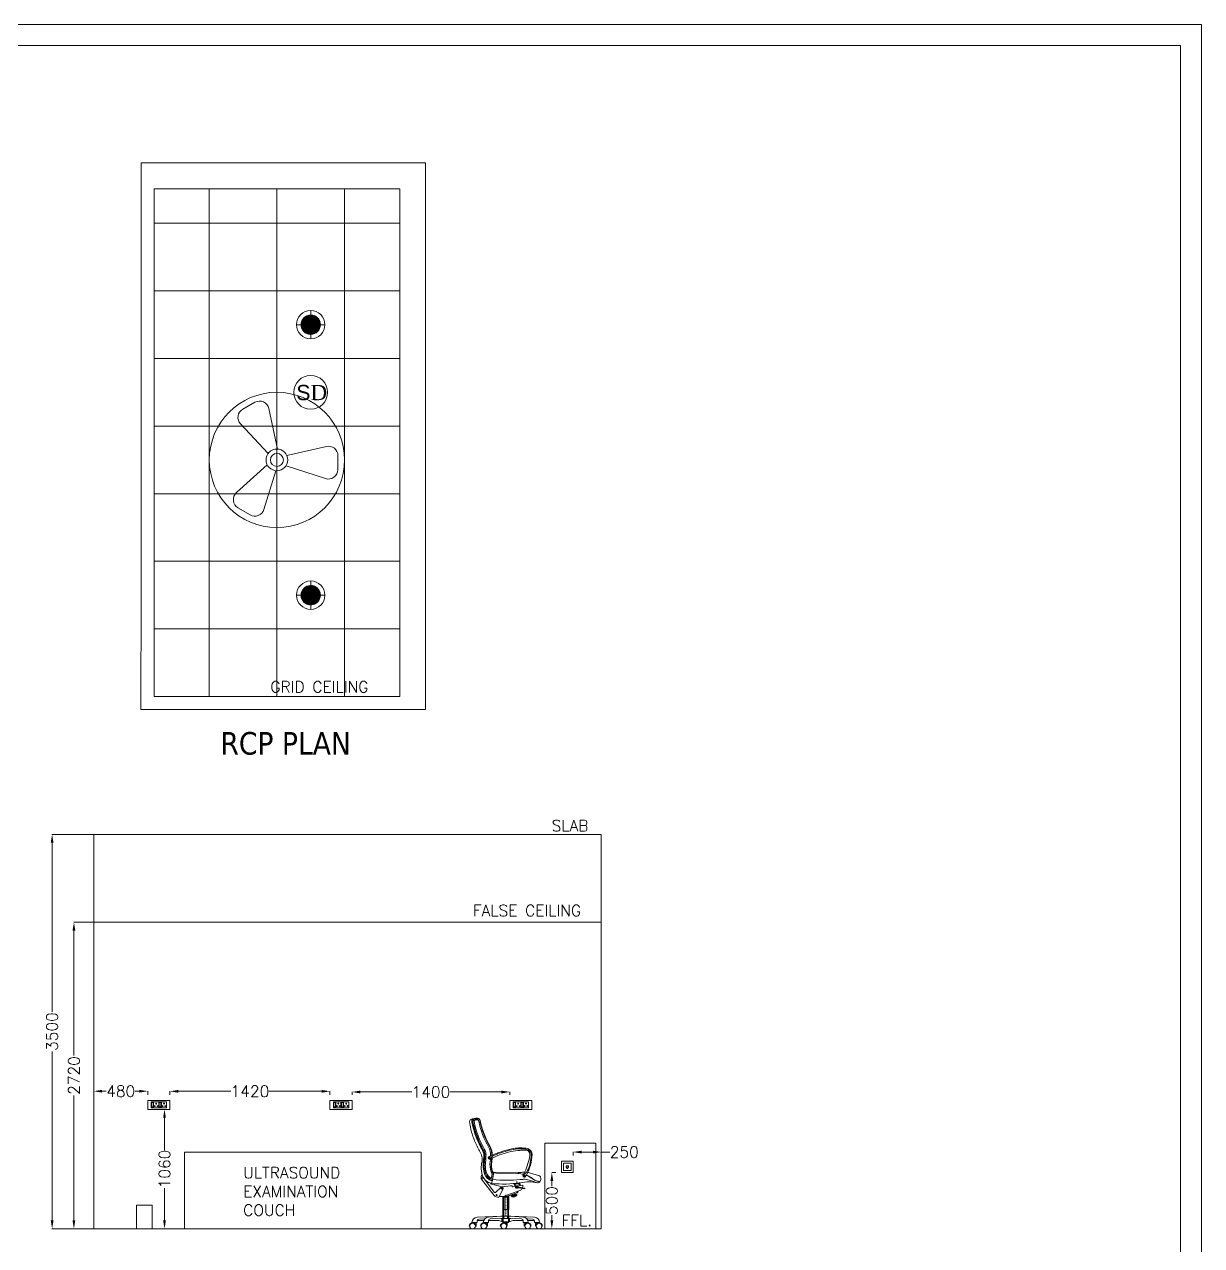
# Model space of a CAD drawing. Extents: x 3552052 to 4102982, y -707811 to -630695.
# Drawn here: x 3699450 to 3709898, y -692297 to -681461 of the extents above; entities that cross this region are included whole.
import ezdxf

# ---------------------------------------------------------------- set-up
doc = ezdxf.new("R2010")
doc.units = 0
doc.header["$LTSCALE"] = 6
doc.header["$MEASUREMENT"] = 0
doc.linetypes.add('AKS1', pattern=[0.024, 0.01, -0.002, 0, -0.002, 0.01])
doc.layers.get('0').update_dxf_attribs({"linetype": 'CONTINUOUS', "lineweight": 0})
doc.layers.get('Defpoints').update_dxf_attribs({"linetype": 'CONTINUOUS', "lineweight": 0})
for name, color, linetype, lineweight in [('ELE-1200MM CEILINGFAN', 6, 'CONTINUOUS', 0), ('ELE-12W LED', 1, 'CONTINUOUS', 0), ('ELE-12W UPS LIGHT', 3, 'CONTINUOUS', 0), ('ELE-2NOS OF 6-16 RAW POWER SOCKET', 1, 'CONTINUOUS', 0), ('ELE-4M UPS P.SB', 3, 'CONTINUOUS', 0), ('ELE-SOCKET NMBERING', 7, 'CONTINUOUS', 9), ('ELE.LAN POINT', 3, 'CONTINUOUS', 0), ('EQP', 6, 'CONTINUOUS', 0), ('FA-BELOW SMOKE DERECTOR', 1, 'CONTINUOUS', 0), ('MEP_HVAC_RA_DUCT', 1, 'CONTINUOUS', 0), ('WALL', 8, 'CONTINUOUS', 0)]:
    doc.layers.add(name, color=color, linetype=linetype, lineweight=lineweight)
doc.styles.add('Annotation', font='tahoma.ttf')
doc.styles.add('PDF Times New Roman', font='times.ttf')
doc.styles.add('ROMANS', font='romans.shx')
doc.dimstyles.new('AEPL1', dxfattribs={"dimtxt": 100, "dimasz": 75, "dimexe": 1.25, "dimexo": 50, "dimtad": 0, "dimdec": 0, "dimtxsty": 'ROMANS', "dimcen": 2.5, "dimclrd": 7, "dimclre": 7, "dimadec": 0, "dimazin": 0, "dimtfac": 1, "dimtdec": 0, "dimtmove": 0, "dimatfit": 3, "dimfxl": 1, "dimlwd": 0, "dimlwe": 0, "dimarcsym": 0})

# ---------------------------------------------------------------- blocks, each defined once
blk = doc.blocks.new('2')
at = {"layer": 'ELE-4M UPS P.SB', "color": 8, "linetype": 'ByBlock'}
for p, q in [((3601461, -685926), (3601461, -681421)), ((3602061, -685926), (3602061, -681421)), ((3602661, -685926), (3602661, -681421)), ((3600971, -681726), (3603151, -681726)), ((3600971, -682326), (3603151, -682326)), ((3600971, -682926), (3603151, -682926)), ((3600971, -683526), (3603151, -683526)), ((3600971, -684126), (3603151, -684126)), ((3600971, -684726), (3603151, -684726)), ((3600971, -685326), (3603151, -685326))]:
    blk.add_line(p, q, dxfattribs=at)
blk.add_lwpolyline([(3600971, -681421), (3603151, -681421), (3603151, -685926), (3600971, -685926)], close=True, dxfattribs=at)
blk = doc.blocks.new('QWE')
at = {"layer": 'ELE-12W UPS LIGHT'}
h = blk.add_hatch(dxfattribs=at)
h.set_pattern_fill('ANSI31', color=8)
h.set_pattern_definition([(45, (-1135553.9097, 459369.4158), (-2.24506403, 2.24506403), [])])
edge = h.paths.add_edge_path()
edge.add_arc((0, 0), 85.7, 0, 360)
at = {"layer": 'ELE-12W UPS LIGHT', "color": 3}
for p, q in [((0, -126), (0, 126)), ((-126, 0), (126, 0))]:
    blk.add_line(p, q, dxfattribs=at)
for radius in [126, 85.7]:
    blk.add_circle((0, 0), radius, dxfattribs=at)
blk = doc.blocks.new('18W LED')
at = {"layer": 'ELE-12W LED'}
h = blk.add_hatch(dxfattribs=at)
h.set_pattern_fill('ANSI31', color=252)
h.set_pattern_definition([(45, (-1135553.9097, 459369.4158), (-2.24506403, 2.24506403), [])])
edge = h.paths.add_edge_path()
edge.add_arc((0, 0), 85.7, 0, 360)
at = {"layer": 'ELE-12W LED', "color": 1}
for p, q in [((0, -126), (0, 126)), ((-126, 0), (126, 0))]:
    blk.add_line(p, q, dxfattribs=at)
for radius in [126, 85.7]:
    blk.add_circle((0, 0), radius, dxfattribs=at)
blk = doc.blocks.new('A$C07FB25EA')
at = {"layer": 'ELE-1200MM CEILINGFAN', "color": 3}
for p, q in [((0.26, 2.64), (3.17, 12.07)), ((6.53, 13.37), (9.47, 11.64)), ((9.84, 7.94), (2.36, 1.21)), ((-11.8, 4.55), (-2.22, 1.44)), ((-14.84, -1.03), (-14.81, 2.38)), ((-2.41, -1.1), (-12.04, -3.29)), ((1.96, -12.49), (-0.13, -2.65)), ((2.16, -1.54), (8.87, -8.78)), ((8.31, -12.34), (5.35, -14.02))]:
    blk.add_line(p, q, dxfattribs=at)
at = {"layer": 'ELE-1200MM CEILINGFAN', "color": 5, "ltscale": 10}
blk.add_circle((0, 0), 16.45, dxfattribs=at)
at = {"layer": 'ELE-1200MM CEILINGFAN', "color": 3}
for radius in [2.65, 1.58]:
    blk.add_circle((0, 0), radius, dxfattribs=at)
for centre, start, end in [((5.36, 11.38), 59.5281, 162.5229), ((8.3, 9.66), 311.9493, 59.5281), ((-12.51, 2.36), 71.9493, 179.5281), ((-12.54, -1.05), 179.5281, 282.5229), ((7.18, -10.34), 299.5281, 42.5229), ((4.21, -12.02), 191.9493, 299.5281)]:
    blk.add_arc(centre, 2.3, start, end, dxfattribs=at)
blk = doc.blocks.new('SMOKE DETECTOR')
at = {"layer": 'FA-BELOW SMOKE DERECTOR', "color": 7}
blk.add_circle((931029, -118294), 166, dxfattribs=at)
at = {"layer": 'FA-BELOW SMOKE DERECTOR', "insert": (930887, -118373), "char_height": 150, "attachment_point": 7, "style": 'PDF Times New Roman'}
blk.add_mtext('{\\fArial|b0|i0|c0|p34;S}D', dxfattribs=at)
blk = doc.blocks.new('*D192')
at = {"layer": 'Defpoints', "color": 0, "linetype": 'ByBlock', "transparency": 16777216}
for p in [(3699890, -689428), (3700595, -689428), (3700220, -692148)]:
    blk.add_point(p, dxfattribs=at)
at = {"layer": 'ELE-4M UPS P.SB', "color": 7, "linetype": 'ByBlock', "lineweight": 0, "transparency": 16777216}
for p, q in [((3700545, -689428), (3699889, -689428)), ((3699890, -689503), (3699890, -690611)), ((3699890, -692073), (3699890, -690965)), ((3700170, -692148), (3699889, -692148))]:
    blk.add_line(p, q, dxfattribs=at)
at = {"layer": 'ELE-4M UPS P.SB', "color": 7, "linetype": 'ByBlock', "transparency": 16777216}
for points in [[(3699902, -689503), (3699877, -689503), (3699890, -689428)], [(3699877, -692073), (3699902, -692073), (3699890, -692148)]]:
    blk.add_solid(points, dxfattribs=at)
at = {"layer": 'ELE-4M UPS P.SB', "color": 0, "linetype": 'ByBlock', "transparency": 16777216, "insert": (3699890, -690788), "char_height": 100, "attachment_point": 5, "rotation": 90, "style": 'ROMANS'}
blk.add_mtext('2720', dxfattribs=at)
blk = doc.blocks.new('*D193')
at = {"layer": 'Defpoints', "color": 0, "linetype": 'ByBlock', "transparency": 16777216}
for p in [(3699696, -688648), (3700220, -688648), (3700220, -692148)]:
    blk.add_point(p, dxfattribs=at)
at = {"layer": 'ELE-4M UPS P.SB', "color": 7, "linetype": 'ByBlock', "lineweight": 0, "transparency": 16777216}
for p, q in [((3700170, -688648), (3699695, -688648)), ((3699696, -688723), (3699696, -690222)), ((3699696, -692073), (3699696, -690575)), ((3700170, -692148), (3699695, -692148))]:
    blk.add_line(p, q, dxfattribs=at)
at = {"layer": 'ELE-4M UPS P.SB', "color": 7, "linetype": 'ByBlock', "transparency": 16777216}
for points in [[(3699709, -688723), (3699684, -688723), (3699696, -688648)], [(3699684, -692073), (3699709, -692073), (3699696, -692148)]]:
    blk.add_solid(points, dxfattribs=at)
at = {"layer": 'ELE-4M UPS P.SB', "color": 0, "linetype": 'ByBlock', "transparency": 16777216, "insert": (3699696, -690398), "char_height": 100, "attachment_point": 5, "rotation": 90, "style": 'ROMANS'}
blk.add_mtext('3500', dxfattribs=at)
blk = doc.blocks.new('RTUH 6U')
at = {"layer": 'ELE-2NOS OF 6-16 RAW POWER SOCKET', "color": 30, "lineweight": 0, "ltscale": 300}
for p, q in [((-312, -26), (-227, -26)), ((-312, -124), (-312, -26)), ((-227, -124), (-312, -124)), ((-227, -26), (-227, -124)), ((-187, -26), (-221, -26)), ((-221, -26), (-221, -124)), ((-187, -124), (-221, -124)), ((-221, -124), (-187, -124)), ((-190, -37), (-218, -37)), ((-218, -37), (-218, -113)), ((-190, -40), (-218, -40)), ((-218, -113), (-190, -113)), ((-190, -113), (-190, -37)), ((-187, -124), (-187, -26)), ((-187, -124), (-187, -26)), ((-181, -124), (-181, -26)), ((-181, -26), (-96, -26)), ((-96, -124), (-181, -124)), ((-96, -26), (-96, -124)), ((-57, -26), (-91, -26)), ((-91, -26), (-91, -124)), ((-57, -124), (-91, -124)), ((-91, -124), (-57, -124)), ((-60, -37), (-88, -37)), ((-88, -37), (-88, -113)), ((-60, -40), (-88, -40)), ((-88, -113), (-60, -113)), ((-60, -113), (-60, -37)), ((-57, -124), (-57, -26)), ((-57, -124), (-57, -26))]:
    blk.add_line(p, q, dxfattribs=at)
blk.add_lwpolyline([(0, 0), (-368, 0), (-368, -150), (0, -150)], close=True, dxfattribs=at)
for centre, radius, start, end in [((-293, -56), 5.7, 87.49, 354.7311), ((-289, -52), 4.6, 284.9049, 157.3162), ((-269, -99), 6.62, 127.1584, 52.8416), ((-269, -92), 4.22, 341.4031, 198.5969), ((-249, -52), 4.6, 22.6838, 255.0951), ((-245, -56), 5.7, 185.2689, 92.51), ((-163, -56), 5.7, 87.49, 354.7311), ((-159, -52), 4.6, 284.9049, 157.3162), ((-139, -99), 6.62, 127.1584, 52.8416), ((-139, -92), 4.22, 341.4031, 198.5969), ((-119, -52), 4.6, 22.6838, 255.0951), ((-115, -56), 5.7, 185.2689, 92.51)]:
    blk.add_arc(centre, radius, start, end, dxfattribs=at)
blk = doc.blocks.new('Voice')
at = {"layer": 'ELE.LAN POINT', "color": 6}
for points in [[(0, -32), (128, -32), (128, 92), (0, 92)], [(22, -10), (106, -10), (106, 70), (22, 70)], [(77, 21), (70, 21), (70, 12), (58, 12), (58, 21), (51, 21), (51, 39), (77, 39)], [(76, 23), (68, 23), (68, 13), (59, 13), (59, 23), (52, 23), (52, 37), (76, 37)]]:
    blk.add_lwpolyline(points, close=True, dxfattribs=at)
blk = doc.blocks.new('*D194')
at = {"layer": 'Defpoints', "color": 0, "linetype": 'ByBlock', "transparency": 16777216}
for p in [(3700644, -691088), (3700644, -692148), (3700694, -692148)]:
    blk.add_point(p, dxfattribs=at)
at = {"layer": 'ELE-4M UPS P.SB', "color": 7, "linetype": 'ByBlock', "lineweight": 0, "transparency": 16777216}
for p, q in [((3700694, -691088), (3700695, -691088)), ((3700694, -691163), (3700694, -691449)), ((3700694, -692073), (3700694, -691788)), ((3700694, -692148), (3700695, -692148))]:
    blk.add_line(p, q, dxfattribs=at)
at = {"layer": 'ELE-4M UPS P.SB', "color": 7, "linetype": 'ByBlock', "transparency": 16777216}
for points in [[(3700706, -691163), (3700681, -691163), (3700694, -691088)], [(3700681, -692073), (3700706, -692073), (3700694, -692148)]]:
    blk.add_solid(points, dxfattribs=at)
at = {"layer": 'ELE-4M UPS P.SB', "color": 0, "linetype": 'ByBlock', "transparency": 16777216, "insert": (3700694, -691618), "char_height": 100, "attachment_point": 5, "rotation": 90, "style": 'ROMANS'}
blk.add_mtext('1060', dxfattribs=at)
blk = doc.blocks.new('*D195')
at = {"layer": 'Defpoints', "color": 0, "linetype": 'ByBlock', "transparency": 16777216}
for p in [(3700065, -690927), (3700065, -691008), (3700545, -691008)]:
    blk.add_point(p, dxfattribs=at)
at = {"layer": 'ELE-4M UPS P.SB', "color": 7, "linetype": 'ByBlock', "lineweight": 0, "transparency": 16777216}
for p, q in [((3700065, -690958), (3700065, -690926)), ((3700140, -690927), (3700176, -690927)), ((3700470, -690927), (3700434, -690927)), ((3700545, -690958), (3700545, -690926))]:
    blk.add_line(p, q, dxfattribs=at)
at = {"layer": 'ELE-4M UPS P.SB', "color": 7, "linetype": 'ByBlock', "transparency": 16777216}
for points in [[(3700140, -690915), (3700140, -690940), (3700065, -690927)], [(3700470, -690940), (3700470, -690915), (3700545, -690927)]]:
    blk.add_solid(points, dxfattribs=at)
at = {"layer": 'ELE-4M UPS P.SB', "color": 0, "linetype": 'ByBlock', "transparency": 16777216, "insert": (3700305, -690927), "char_height": 100, "attachment_point": 5, "style": 'ROMANS'}
blk.add_mtext('480', dxfattribs=at)
blk = doc.blocks.new('*D196')
at = {"layer": 'Defpoints', "color": 0, "linetype": 'ByBlock', "transparency": 16777216}
for p in [(3702162, -690928), (3700742, -691008), (3702162, -691008)]:
    blk.add_point(p, dxfattribs=at)
at = {"layer": 'ELE-4M UPS P.SB', "color": 7, "linetype": 'ByBlock', "lineweight": 0, "transparency": 16777216}
for p, q in [((3700742, -690958), (3700742, -690927)), ((3700817, -690928), (3701282, -690928)), ((3702087, -690928), (3701621, -690928)), ((3702162, -690958), (3702162, -690927))]:
    blk.add_line(p, q, dxfattribs=at)
at = {"layer": 'ELE-4M UPS P.SB', "color": 7, "linetype": 'ByBlock', "transparency": 16777216}
for points in [[(3700817, -690916), (3700817, -690941), (3700742, -690928)], [(3702087, -690941), (3702087, -690916), (3702162, -690928)]]:
    blk.add_solid(points, dxfattribs=at)
at = {"layer": 'ELE-4M UPS P.SB', "color": 0, "linetype": 'ByBlock', "transparency": 16777216, "insert": (3701452, -690928), "char_height": 100, "attachment_point": 5, "style": 'ROMANS'}
blk.add_mtext('1420', dxfattribs=at)
blk = doc.blocks.new('*D197')
at = {"layer": 'Defpoints', "color": 0, "linetype": 'ByBlock', "transparency": 16777216}
for p in [(3703758, -690934), (3702358, -691008), (3703758, -691008)]:
    blk.add_point(p, dxfattribs=at)
at = {"layer": 'ELE-4M UPS P.SB', "color": 7, "linetype": 'ByBlock', "lineweight": 0, "transparency": 16777216}
for p, q in [((3702358, -690958), (3702358, -690933)), ((3702433, -690934), (3702889, -690934)), ((3703683, -690934), (3703228, -690934)), ((3703758, -690958), (3703758, -690933))]:
    blk.add_line(p, q, dxfattribs=at)
at = {"layer": 'ELE-4M UPS P.SB', "color": 7, "linetype": 'ByBlock', "transparency": 16777216}
for points in [[(3702433, -690922), (3702433, -690947), (3702358, -690934)], [(3703683, -690947), (3703683, -690922), (3703758, -690934)]]:
    blk.add_solid(points, dxfattribs=at)
at = {"layer": 'ELE-4M UPS P.SB', "color": 0, "linetype": 'ByBlock', "transparency": 16777216, "insert": (3703058, -690934), "char_height": 100, "attachment_point": 5, "style": 'ROMANS'}
blk.add_mtext('1400', dxfattribs=at)
blk = doc.blocks.new('*D198')
at = {"layer": 'Defpoints', "color": 0, "linetype": 'ByBlock', "transparency": 16777216}
for p in [(3704570, -691467), (3704320, -691548), (3704570, -691548)]:
    blk.add_point(p, dxfattribs=at)
at = {"layer": 'ELE-4M UPS P.SB', "color": 7, "linetype": 'ByBlock', "lineweight": 0, "transparency": 16777216}
for p, q in [((3704320, -691498), (3704320, -691466)), ((3704395, -691467), (3704495, -691467)), ((3704570, -691498), (3704570, -691466)), ((3704570, -691467), (3704645, -691467))]:
    blk.add_line(p, q, dxfattribs=at)
at = {"layer": 'ELE-4M UPS P.SB', "color": 7, "linetype": 'ByBlock', "transparency": 16777216}
for points in [[(3704395, -691455), (3704395, -691480), (3704320, -691467)], [(3704495, -691480), (3704495, -691455), (3704570, -691467)]]:
    blk.add_solid(points, dxfattribs=at)
at = {"layer": 'ELE-4M UPS P.SB', "color": 0, "linetype": 'ByBlock', "transparency": 16777216, "insert": (3704774, -691467), "char_height": 100, "attachment_point": 5, "style": 'ROMANS'}
blk.add_mtext('250', dxfattribs=at)
blk = doc.blocks.new('*D199')
at = {"layer": 'Defpoints', "color": 0, "linetype": 'ByBlock', "transparency": 16777216}
for p in [(3704216, -691648), (3704131, -692148), (3704216, -692148)]:
    blk.add_point(p, dxfattribs=at)
at = {"layer": 'ELE-4M UPS P.SB', "color": 7, "linetype": 'ByBlock', "lineweight": 0, "transparency": 16777216}
for p, q in [((3704166, -691648), (3704130, -691648)), ((3704131, -691723), (3704131, -691769)), ((3704131, -692073), (3704131, -692028)), ((3704166, -692148), (3704130, -692148))]:
    blk.add_line(p, q, dxfattribs=at)
at = {"layer": 'ELE-4M UPS P.SB', "color": 7, "linetype": 'ByBlock', "transparency": 16777216}
for points in [[(3704144, -691723), (3704119, -691723), (3704131, -691648)], [(3704119, -692073), (3704144, -692073), (3704131, -692148)]]:
    blk.add_solid(points, dxfattribs=at)
at = {"layer": 'ELE-4M UPS P.SB', "color": 0, "linetype": 'ByBlock', "transparency": 16777216, "insert": (3704131, -691898), "char_height": 100, "attachment_point": 5, "rotation": 90, "style": 'ROMANS'}
blk.add_mtext('500', dxfattribs=at)

msp = doc.modelspace()

# ---------------------------------------------------------------- linework, layer by layer
for points in [[(3709897.5, -681461.4), (3709897.5, -701979.9), (3691873.7, -701979.9), (3691873.7, -681461.4)], [(3709710.7, -681648.2), (3709710.7, -701793.1), (3692060.4, -701793.1), (3692060.4, -681648.2)]]:
    msp.add_lwpolyline(points, close=True)
at = {"layer": 'EQP', "linetype": 'AKS1'}
for p, q in [((3703568.2, -691515.3), (3703586, -691523.9)), ((3703581, -691510.1), (3703572, -691528.9)), ((3703827.2, -691785.8), (3703819.3, -691729.1)), ((3703878.6, -691673.8), (3703896.4, -691682.3)), ((3703891, -691669.1), (3703882.3, -691687.4)), ((3703722.5, -691845.8), (3703722.5, -692035.1))]:
    msp.add_line(p, q, dxfattribs=at)
at = {"layer": 'EQP'}
for p, q in [((3703502.7, -691685.2), (3703505, -691703.7)), ((3703505, -691703.7), (3703617.9, -691853.6)), ((3703514.2, -691670.5), (3703506.6, -691676.2)), ((3703511.5, -691696.7), (3703513.7, -691715.2)), ((3703519.5, -691684.6), (3703515.3, -691687.8)), ((3703533.1, -691708.6), (3703619.5, -691823.3)), ((3703602.5, -691661.3), (3703597, -691693.6)), ((3703614.7, -691649.7), (3703604.4, -691709.7)), ((3703616.3, -691649.4), (3703605.6, -691711.8)), ((3703841.6, -691740.4), (3703800.9, -691746.1)), ((3703690.1, -691777.2), (3703594.7, -691753.5)), ((3703605.9, -691746.1), (3703603.6, -691755.7)), ((3703625.5, -691748), (3703622.5, -691760.4)), ((3703678.6, -691780.4), (3703634.1, -691824.3)), ((3703661.6, -691867), (3703698.1, -691794.5)), ((3703685.5, -691777), (3703768.3, -691765.4)), ((3703698.2, -691862.1), (3703848.3, -691807.5)), ((3703752.4, -691853.8), (3703824, -691827.7)), ((3703821.9, -691846.8), (3703771, -691857.5)), ((3703782.8, -691774.6), (3703776.6, -691768.2)), ((3703782.8, -691774.6), (3703873.5, -691761.9)), ((3703798.3, -691763.6), (3703796.6, -691751.7)), ((3703800.8, -691763.3), (3703798.3, -691763.6)), ((3703800.8, -691763.3), (3703799.5, -691754.2)), ((3703800.9, -691836.1), (3703801.6, -691838.3)), ((3703842, -691743.7), (3703801.4, -691749.4)), ((3703842.9, -691746.1), (3703801.7, -691751.8)), ((3703847.7, -691785.8), (3703806.7, -691785.8)), ((3703809.9, -691770.9), (3703807.1, -691751.1)), ((3703889.9, -691793.9), (3703808.3, -691778.5)), ((3703830.6, -691783.5), (3703808.3, -691779.2)), ((3703891.1, -691787.6), (3703809.5, -691772.1)), ((3703832.1, -691775.6), (3703809.9, -691771.4)), ((3703822.8, -691825.4), (3703826.4, -691815.5)), ((3703828.4, -691823.4), (3703832, -691813.4)), ((3703839.8, -691766.6), (3703837, -691746.9)), ((3703846.4, -691756.9), (3703845.1, -691747.8)), ((3703848.9, -691756.5), (3703846.4, -691756.9)), ((3703848.9, -691756.5), (3703847.2, -691744.6)), ((3703873.5, -691761.9), (3703874.1, -691765.3)), ((3703664.1, -691862.1), (3703749.3, -691862.1)), ((3703695, -691868), (3703695, -691976)), ((3703697, -691866), (3703748, -691866)), ((3703700, -691866), (3703700, -691976)), ((3703703, -691862.1), (3703703, -691866)), ((3703708, -691866), (3703708, -691976)), ((3703737, -691866), (3703737, -691976)), ((3703742, -691862.1), (3703742, -691866)), ((3703745, -691866), (3703745, -691976)), ((3703749.3, -691862.1), (3703752.4, -691853.8)), ((3703750, -691868), (3703750, -691976)), ((3703813.7, -691857.8), (3703782.8, -691864.2)), ((3703782.8, -691864.2), (3703782.9, -691864.6)), ((3703813.8, -691858.2), (3703782.9, -691864.6)), ((3703813.7, -691857.8), (3703813.8, -691858.2)), ((3703468, -692046.1), (3703677.5, -692035.1)), ((3703534.8, -692060.1), (3703482.7, -692061.2)), ((3703568.3, -692045.4), (3703677.5, -692035.1)), ((3703583, -692060.6), (3703677.5, -692056.1)), ((3703722.5, -692035.1), (3703677.5, -692035.1)), ((3703722.5, -692035.1), (3703677.5, -692035.1)), ((3703722.5, -692056.1), (3703677.5, -692056.1)), ((3703688.3, -692083.8), (3703688.3, -692056.1)), ((3703694.8, -692056.1), (3703694.8, -692035.1)), ((3703695, -691976), (3703750, -691976)), ((3703695.3, -692085.1), (3703695.3, -692056.1)), ((3703697.5, -691976), (3703697.5, -692035.1)), ((3703698.3, -692085.1), (3703698.3, -692056.1)), ((3703699.8, -692085.1), (3703699.8, -692056.1)), ((3703700.5, -691976), (3703700.5, -692035.1)), ((3703701.8, -692056.1), (3703701.8, -692035.1)), ((3703704.8, -692056.1), (3703704.8, -692035.1)), ((3703705.5, -691976), (3703705.5, -692035.1)), ((3703706.3, -692056.1), (3703706.3, -692035.1)), ((3703722.5, -692035.1), (3703767.5, -692035.1)), ((3703722.5, -692035.1), (3703767.5, -692035.1)), ((3703722.5, -692056.1), (3703767.5, -692056.1)), ((3703738.7, -692056.1), (3703738.7, -692035.1)), ((3703739.5, -691976), (3703739.5, -692035.1)), ((3703740.2, -692056.1), (3703740.2, -692035.1)), ((3703743.2, -692056.1), (3703743.2, -692035.1)), ((3703744.5, -691976), (3703744.5, -692035.1)), ((3703745.3, -692085.1), (3703745.3, -692056.1)), ((3703746.8, -692085.1), (3703746.8, -692056.1)), ((3703747.5, -691976), (3703747.5, -692035.1)), ((3703749.8, -692085.1), (3703749.8, -692056.1)), ((3703750.2, -692056.1), (3703750.2, -692035.1)), ((3703756.8, -692083.8), (3703756.8, -692056.1)), ((3703977, -692046.1), (3703767.5, -692035.1)), ((3703876.7, -692045.4), (3703767.5, -692035.1)), ((3703862, -692060.6), (3703767.5, -692056.1)), ((3703910.2, -692060.1), (3703962.3, -692061.2)), ((3703397.8, -692126.1), (3703396.8, -692126.1)), ((3703468, -692091.6), (3703422.5, -692091.6)), ((3703458.8, -692096.1), (3703427.8, -692096.1)), ((3703452.8, -692091.6), (3703437.8, -692091.6)), ((3703437.8, -692091.6), (3703437.8, -692096.1)), ((3703452.8, -692091.6), (3703452.8, -692096.1)), ((3703458.8, -692126.1), (3703457.7, -692126.1)), ((3703458.8, -692096.1), (3703458.8, -692126.1)), ((3703468, -692076.2), (3703468, -692091.6)), ((3703525.6, -692075.1), (3703473, -692075.1)), ((3703498.1, -692125.4), (3703497, -692125.4)), ((3703568.3, -692090.9), (3703522.8, -692090.9)), ((3703559, -692095.4), (3703528, -692095.4)), ((3703538, -692090.9), (3703538, -692095.4)), ((3703553, -692090.9), (3703538, -692090.9)), ((3703550.5, -692090.9), (3703540.5, -692090.9)), ((3703553, -692090.9), (3703553, -692095.4)), ((3703559, -692125.4), (3703558, -692125.4)), ((3703559, -692095.4), (3703559, -692125.4)), ((3703568.3, -692075.6), (3703568.3, -692090.9)), ((3703568.3, -692075.6), (3703568.3, -692090.9)), ((3703568.3, -692079.4), (3703568.3, -692090.9)), ((3703573.3, -692075.1), (3703632.5, -692075.1)), ((3703660, -692075.1), (3703632.5, -692075.1)), ((3703692.5, -692085.1), (3703660, -692075.1)), ((3703675.1, -692126), (3703674, -692126)), ((3703692.5, -692085.1), (3703722.5, -692085.1)), ((3703745.3, -692091.5), (3703699.8, -692091.5)), ((3703736, -692096), (3703705, -692096)), ((3703730, -692091.5), (3703715, -692091.5)), ((3703715, -692091.5), (3703715, -692096)), ((3703727.5, -692091.5), (3703717.5, -692091.5)), ((3703752.5, -692085.1), (3703722.5, -692085.1)), ((3703730, -692091.5), (3703730, -692096)), ((3703736, -692126), (3703734.9, -692126)), ((3703736, -692096), (3703736, -692126)), ((3703745.3, -692076.2), (3703745.3, -692091.5)), ((3703745.3, -692080), (3703745.3, -692091.5)), ((3703745.3, -692085.1), (3703745.3, -692091.5)), ((3703752.5, -692085.1), (3703785, -692075.1)), ((3703784.9, -692075.1), (3703871.7, -692075.1)), ((3703785, -692075.1), (3703784.9, -692075.1)), ((3703876.7, -692075.6), (3703876.7, -692090.9)), ((3703876.7, -692075.6), (3703876.7, -692090.9)), ((3703876.7, -692079.4), (3703876.7, -692090.9)), ((3703876.7, -692090.9), (3703922.2, -692090.9)), ((3703886, -692095.4), (3703886, -692125.4)), ((3703886, -692095.4), (3703917, -692095.4)), ((3703886, -692125.4), (3703887, -692125.4)), ((3703892, -692090.9), (3703907, -692090.9)), ((3703892, -692090.9), (3703892, -692095.4)), ((3703894.5, -692090.9), (3703904.5, -692090.9)), ((3703907, -692090.9), (3703907, -692095.4)), ((3703919.4, -692075.1), (3703972, -692075.1)), ((3703946.9, -692125.4), (3703948, -692125.4)), ((3703977, -692076.2), (3703977, -692091.6)), ((3703977, -692091.6), (3704022.5, -692091.6)), ((3703986.3, -692096.1), (3704017.3, -692096.1)), ((3703986.3, -692096.1), (3703986.3, -692126.1)), ((3703986.3, -692126.1), (3703987.3, -692126.1)), ((3703992.3, -692091.6), (3703992.3, -692096.1)), ((3703992.3, -692091.6), (3704007.3, -692091.6)), ((3704007.3, -692091.6), (3704007.3, -692096.1)), ((3704048.2, -692126.1), (3704047.2, -692126.1))]:
    msp.add_line(p, q, dxfattribs=at)
at = {"layer": 'EQP', "linetype": 'ByBlock'}
for points in [[(3704520.3, -692148.4), (3704520.3, -691388.4), (3704070.3, -691388.4), (3704070.3, -692148.4), (3704520.3, -692148.4)], [(3702970.3, -692148.4), (3702970.3, -691468.4), (3700870.3, -691468.4), (3700870.3, -692148.4), (3702970.3, -692148.4)]]:
    msp.add_lwpolyline(points, dxfattribs=at)
msp.add_lwpolyline([(3700445.3, -692148.4), (3700445.3, -691938.4), (3700585.3, -691938.4), (3700585.3, -692148.4)], close=True, dxfattribs=at)
at = {"layer": 'EQP'}
for centre, radius in [((3703576.6, -691519.3), 7), ((3703886.9, -691677.7), 7), ((3703886.9, -691677.7), 7), ((3703640.5, -691848.8), 4.87), ((3703687.2, -691789.1), 6.09), ((3703427.8, -692124.1), 25), ((3703528, -692123.4), 25), ((3703705, -692124), 25), ((3703917, -692123.4), 25), ((3704017.3, -692124.1), 25)]:
    msp.add_circle(centre, radius, dxfattribs=at)
for centre, radius, start, end in [((3703423.2, -691196), 22, 101.71839, 183.03638), ((3704073.4, -691122), 676.3, 186.38997, 192.15488), ((3703437.2, -691227.6), 56.3, 97.71035, 109.41217), ((3703436.7, -691191.3), 17, 118.43728, 191.51662), ((3704288.9, -691017.7), 886.8, 191.51662, 209.52944), ((3703436.7, -691191.3), 15, 118.43728, 191.51662), ((3704288.9, -691017.7), 884.8, 191.51662, 209.52944), ((3703464.9, -691243.4), 76.2, 89.59221, 118.43728), ((3703464.9, -691243.4), 74.2, 89.56307, 118.43728), ((3703474.5, -691372.2), 205.3, 95.18396, 102.59981), ((3703447.3, -691193.5), 17, 121.7559, 191.79726), ((3704288.9, -691017.7), 876.8, 191.79726, 209.52944), ((3703465.9, -691223.5), 52.3, 90, 122.58956), ((3703447.3, -691193.5), 7, 121.7559, 191.79726), ((3704288.9, -691017.7), 866.8, 191.79726, 209.52944), ((3703465.9, -691223.5), 42.3, 88.87156, 121.7559), ((3703467.3, -691229.9), 62.7, 82.19757, 91.75149), ((3703467.3, -691229.9), 60.7, 82.19757, 91.78699), ((3703467.3, -691229.9), 58.7, 82.19757, 91.4011), ((3703461.9, -691314.8), 133.7, 85.20714, 87.93797), ((3703473.1, -691189.6), 8, 8.1457, 90), ((3703473.1, -691189.6), 18, 9.54216, 82.92349), ((3703473.1, -691189.6), 20, 9.54216, 82.88654), ((3703473.1, -691189.6), 22, 9.54216, 82.85527), ((3704288.9, -691017.7), 825.8, 191.93366, 209.61523), ((3704288.9, -691017.7), 815.8, 191.95521, 209.61523), ((3704288.9, -691017.7), 813.8, 191.95521, 209.61523), ((3704288.9, -691017.7), 811.8, 191.95521, 209.61523), ((3703852.1, -691169.6), 450, 192.15488, 199.18323), ((3704288.9, -691017.7), 886.8, 192.2185, 209.52944), ((3704288.9, -691017.7), 912.5, 199.18323, 205.7555), ((3703061.8, -691609.7), 450, 25.72726, 25.7555), ((3704003.5, -691156), 595.3, 205.72726, 210.29991), ((3703373.2, -691532.3), 139, 348.49935, 33.13332), ((3703433, -691497.4), 94.5, 7.99251, 27.02877), ((3703433, -691497.4), 96.5, 7.99251, 27.02877), ((3702854.3, -691479.8), 672.9, 354.81906, 359.08191), ((3703433, -691497.4), 104.5, 7.99251, 27.02877), ((3703392.2, -691498.2), 135, 3.00008, 6.64576), ((3702854.3, -691479.8), 674.9, 354.81906, 359.08191), ((3703392.2, -691498.2), 137, 3.00008, 6.64576), ((3702854.3, -691479.8), 682.9, 354.81906, 359.08191), ((3703433, -691497.4), 114.5, 7.99251, 27.02877), ((3703392.2, -691498.2), 145, 3.00008, 6.64576), ((3702854.3, -691479.8), 692.9, 354.81906, 359.08191), ((3703392.2, -691498.2), 155, 3.00008, 6.64576), ((3703576.6, -691519.3), 12.2, 132.73734, 318.95519), ((3703906.1, -692268.3), 829.8, 112.1434, 114.02491), ((3703433, -691497.4), 155.5, 7.99251, 27.58247), ((3703433, -691497.4), 165.5, 7.99251, 27.58247), ((3703433, -691497.4), 167.5, 7.99251, 27.58247), ((3703433, -691497.4), 169.5, 7.99251, 27.58247), ((3702854.3, -691479.8), 733.9, 355.03072, 356.68745), ((11947849.6, -6221733.6), 9927289, 146.14648804, 146.14651064), ((3703392.2, -691498.2), 196, 0.212, 6.64576), ((3703654.5, -691568.6), 80, 114.85541, 146.14649), ((3703944.7, -692235.8), 793.4, 104.4032, 116.62982), ((3703948.1, -692248.1), 828.2, 102.10646, 115.35709), ((3702854.3, -691479.8), 743.9, 355.03072, 356.68745), ((3703392.2, -691498.2), 206, 0.212, 6.64576), ((3702854.3, -691479.8), 745.9, 355.03072, 356.77339), ((3703392.2, -691498.2), 208, 2.34444, 6.64576), ((3702854.3, -691479.8), 747.9, 355.03072, 356.85823), ((3702854.3, -691479.8), 745.9, 358.70616, 359.24061), ((3703392.2, -691498.2), 210, 2.34444, 6.64576), ((3702854.3, -691479.8), 747.9, 358.78111, 359.24061), ((3703948.1, -692248.1), 820.2, 102.10646, 113.51376), ((3703866.6, -691905.1), 453.7, 94.80137, 105.23071), ((3703851.2, -691811), 380.5, 91.82787, 101.65622), ((3703851.2, -691811), 372.5, 91.82787, 101.65622), ((3703798.7, -690689), 764.6, 272.23975, 274.85474), ((3703849.2, -691563.3), 133, 89.46632, 94.33605), ((3703849.2, -691563.3), 125, 89.46632, 94.33605), ((3703862.6, -691623.5), 193.6, 72.82822, 93.61425), ((3703862.6, -691623.5), 185.6, 72.90571, 93.61425), ((3703880.6, -691586.6), 136.8, 75.555, 97.2388), ((3703379.6, -691410.8), 562.9, 333.62751, 349.51485), ((3703531.3, -691468.3), 425.8, 331.35429, 357.37205), ((3703902.3, -691485.1), 33.4, 357.2129, 68.03246), ((3703552.8, -691473.2), 396.1, 336.38435, 357.94634), ((3703905.1, -691482.8), 38.7, 62.85753, 71.81932), ((3703905, -691482.8), 46.7, 62.83143, 71.65494), ((3703902.9, -691489.7), 45.7, 2.02939, 64.37916), ((3703902.9, -691489.7), 53.7, 2.02939, 64.26665), ((3703792.9, -691486.4), 142.8, 349.17022, 359.85269), ((3703706.4, -691608.5), 202, 176.32782, 200.41896), ((3703805.1, -691614.9), 300.8, 169.46881, 176.30277), ((3703764.7, -691582.7), 244, 169.88308, 199.60333), ((3703764.7, -691582.7), 242, 169.88308, 199.60333), ((3703764.7, -691582.7), 234, 169.88308, 199.60333), ((3703764.7, -691582.7), 224, 169.88308, 199.60333), ((3703764.7, -691582.7), 183, 170.23872, 200.40457), ((3703417.9, -691203.2), 365.9, 296.64324, 297.90341), ((3704117.8, -691614.5), 537.2, 172.33274, 173.35953), ((3703764.7, -691582.7), 173, 170.23872, 200.40457), ((3703764.7, -691582.7), 171, 170.23872, 200.40457), ((3704117.8, -691614.5), 527.2, 172.33274, 173.35953), ((3703764.7, -691582.7), 169, 170.23872, 200.40457), ((3704117.8, -691614.5), 525.2, 172.33274, 173.35953), ((3704117.8, -691614.5), 523.2, 172.33274, 173.35953), ((3703834.3, -691586.2), 93.4, 299.52657, 330.70819), ((3703512.4, -691684), 9.74, 127, 186.82648), ((3703521.1, -691695.6), 9.74, 127, 186.82648), ((3703614.2, -691642.8), 103.6, 200.41896, 258.6444), ((3703625.6, -691640.2), 115.1, 202.72913, 217.50499), ((3703615.4, -691637.5), 85, 198.47264, 259.54779), ((3703615.4, -691637.5), 83, 198.47264, 259.59627), ((3703615.4, -691637.5), 75, 198.47264, 259.71921), ((3703615.4, -691637.5), 65, 198.47264, 247.07563), ((3703598.2, -691739.3), 14.6, 190.22867, 256.00108), ((3703592, -691692.8), 5, 247.07563, 350.24471), ((3703615.5, -691637.6), 24, 202.81209, 231.9704), ((3703286.8, -691649.1), 323.3, 343.05622, 349.19713), ((3703304.6, -691653.3), 306.6, 342.97001, 349.00582), ((3703703.6, -690809.2), 942, 263.65855, 279.04184), ((3703600.4, -691719.1), 2, 259.54779, 347.40657), ((3703600.8, -691717.2), 2, 259.59627, 347.76348), ((3703597.6, -691660.4), 5, 350.24471, 51.9704), ((3703602.4, -691709.3), 2, 259.71921, 350.24471), ((3703615.5, -691637.6), 14, 202.81209, 265.40803), ((3703615.4, -691637.7), 11.9, 202.80004, 261.5931), ((3703607.7, -691710.3), 1.84, 171.67862, 265.18876), ((3703615.3, -691637.9), 9.74, 202.76932, 257.19873), ((3703725.9, -690143.4), 1573.2, 265.68738, 274.54041), ((3703612.7, -691649.3), 2, 350.24471, 77.67613), ((3703613.5, -691650.5), 1, 350.24471, 82.39531), ((3703725.9, -690143.4), 1512.2, 265.83011, 272.71406), ((3703617.1, -691650.7), 1, 85.87189, 170.27885), ((3703618.3, -691649.7), 2, 85.91373, 170.27885), ((3703725.9, -690143.4), 1510.2, 265.87189, 271.94657), ((3703725.9, -690143.4), 1508.2, 265.91373, 271.94939), ((3703753.8, -692232.7), 580.4, 77.38184, 87.69916), ((3703753.8, -692232.7), 582.4, 77.30752, 87.69916), ((3703725.9, -690143.4), 1510.2, 272.71871, 274.49459), ((3703842.3, -691745.3), 5, 7.9734, 97.9734), ((3703911.2, -692225.5), 580.4, 93.03995, 96.62934), ((3703911.2, -692225.5), 517.4, 93.34068, 96.75855), ((3703928.1, -692101.7), 370.2, 78.15222, 101.91846), ((3703886.9, -691677.7), 12.2, 143.06137, 325.69392), ((3703888.5, -691820.2), 174.5, 89.14309, 93.74688), ((3703810.7, -691614.8), 86.7, 320.04811, 326.07464), ((3703886.9, -691677.7), 12.2, 122.67225, 137.7784), ((3703843.2, -691836.7), 176.5, 77.36485, 77.82588), ((3703888.5, -691820.2), 111.5, 68.89711, 93.74688), ((3703821.8, -691626.3), 71.1, 328.56647, 330.96008), ((3703821.1, -691626.3), 95.7, 321.50279, 331.20279), ((3703843.2, -691836.7), 174.5, 54.14151, 69.34132), ((3703843.2, -691836.7), 176.5, 54.16633, 69.34132), ((3703888.5, -691820.2), 174.5, 70.02435, 80.52729), ((3703861.8, -691965.8), 258.5, 70.03038, 74.99827), ((3703777.5, -691969.4), 321.5, 54.10937, 58.51339), ((3703777.5, -691969.4), 323.5, 54.10937, 58.49989), ((3703912.2, -691797.5), 145.9, 75.55669, 75.71547), ((3703912.2, -691797.5), 145.9, 75.55669, 75.71547), ((3703861.8, -691965.8), 321.5, 70.03038, 74.34171), ((3704060.4, -691419.3), 323, 250.03038, 253.33071), ((3704032.2, -691617.2), 113.2, 233.30319, 266.67908), ((3704032.2, -691617.2), 111.2, 233.30319, 267.22415), ((3704118.3, -691498.3), 258, 234.10937, 234.62056), ((3704263.1, -690788.7), 985.3, 252.5535, 254.75875), ((3704060.4, -691419.3), 260, 250.03038, 260.1585), ((3704008.5, -691719.9), 20, 256.99985, 326.58303), ((3704012.7, -691694.2), 19, 18.9555, 80.1585), ((3703984.3, -691703.9), 49, 326.58303, 18.9555), ((3703594.2, -691742.4), 2, 258.6444, 350.24471), ((3703599.8, -691743.4), 2, 170.27885, 263.65855), ((3703650.1, -691826.5), 42, 213.95662, 285.86156), ((3703627.3, -691817.4), 9.74, 217, 314.60848), ((3703687.2, -691789.1), 12.2, 333.29459, 134.60964), ((3703769.6, -691775), 9.74, 44.18391, 98), ((3703776.3, -691856.3), 5.5, 101.7905, 281.7905), ((3703848.9, -692103.5), 263.1, 97.3209, 106.2601), ((3703848.9, -692103.5), 263.1, 105.14203, 106.2601), ((3703778.2, -691842.5), 7.31, 285.14203, 3.42719), ((3703801.6, -691751), 5, 97.9734, 187.9734), ((3703802.1, -691754.3), 5, 97.9734, 187.9734), ((3703801.5, -691753.9), 2, 97.9734, 187.9734), ((3703808.5, -691836.1), 7.31, 197.39368, 278.57768), ((3703820.2, -691777.5), 12, 5.01496, 333.58723), ((3703848.9, -692103.5), 263.1, 97.3209, 98.57768), ((3703816.5, -691847.9), 5.5, 281.7905, 101.7905), ((3703816, -691822.9), 7.31, 290, 339.82783), ((3703821.5, -691820.9), 7.31, 290, 339.82783), ((3703842.7, -691748.6), 5, 7.9734, 97.9734), ((3703843.1, -691748.1), 2, 7.9734, 97.9734), ((3703834.7, -691770.2), 39.7, 289.96563, 330.03909), ((3703834.7, -691770.2), 39.7, 339.73329, 12.03475), ((3703887.8, -691790.3), 4.38, 301.3638, 37.23839), ((3703697, -691868), 2, 90, 180), ((3703704.7, -691727), 135.5, 274.08243, 290.61997), ((3703748, -691868), 2, 0, 90), ((3703743.9, -691600.8), 263.1, 277.3209, 286.2601), ((3703793, -691835.7), 30.3, 239.1547, 250.38879), ((3703792.5, -691833.2), 32.8, 253.1, 310.48099), ((3703793, -691835.7), 30.3, 313.19221, 324.42629), ((3703468, -692091.6), 45.5, 90, 180), ((3703483, -692076.2), 15, 91.21652, 180), ((3703568.3, -692090.9), 45.5, 90, 180), ((3703583.3, -692075.6), 15, 91.21652, 180), ((3703861.7, -692075.6), 15, 0, 88.78348), ((3703876.7, -692090.9), 45.5, 0, 90), ((3703962, -692076.2), 15, 0, 88.78348), ((3703977, -692091.6), 45.5, 0, 90), ((3703427.8, -692127), 31, 90, 178.24105), ((3703427.8, -692127), 30, 1.75895, 178.24105), ((3703473, -692080.1), 5, 90, 180), ((3703528, -692126.3), 31, 90, 178.24105), ((3703528, -692126.3), 30, 1.75895, 178.24105), ((3703573.3, -692080.1), 5, 90, 180), ((3703705, -692126.9), 31, 90, 178.24105), ((3703705, -692126.9), 30, 1.75895, 178.24105), ((3703745.3, -692091.5), 45.5, 171.94547, 180), ((3703871.7, -692080.1), 5, 0, 90), ((3703917, -692126.3), 30, 1.75895, 178.24105), ((3703917, -692126.3), 31, 1.75895, 90), ((3703972, -692080.1), 5, 0, 90), ((3704017.3, -692127), 30, 1.75895, 178.24105), ((3704017.3, -692127), 31, 1.75895, 90.00093)]:
    msp.add_arc(centre, radius, start, end, dxfattribs=at)
at = {"layer": 'MEP_HVAC_RA_DUCT', "color": 8, "linetype": 'ByBlock'}
for p, q in [((3700065.3, -688648.4), (3700065.3, -692148.4)), ((3704570.3, -688648.4), (3704570.3, -692148.4))]:
    msp.add_line(p, q, dxfattribs=at)
for points in [[(3704570.3, -688648.4), (3700065.3, -688648.4)], [(3704570.3, -689428.2), (3700065.3, -689428.2)], [(3704570.3, -692148.4), (3700065.3, -692148.4)]]:
    msp.add_lwpolyline(points, dxfattribs=at)
at = {"layer": 'WALL', "color": 8, "linetype": 'ByBlock'}
for p, q in [((3700486.2, -682690.7), (3700486.2, -684420.7)), ((3703011.1, -687540.8), (3703011.1, -682690.7)), ((3700601.2, -682920.7), (3700601.2, -684535.7)), ((3702781.1, -687425.8), (3702781.1, -682920.7)), ((3703011.1, -682920.7), (3703011.1, -686120.7)), ((3700486.2, -684420.7), (3700486.2, -686510.8)), ((3700601.2, -684535.7), (3700601.2, -686510.8)), ((3700601.2, -687310.8), (3700601.2, -687425.8)), ((3700601.2, -687425.8), (3702781.1, -687425.8)), ((3700483.2, -687540.8), (3703011.1, -687540.8))]:
    msp.add_line(p, q, dxfattribs=at)
at = {"layer": 'WALL', "color": 8, "lineweight": 0}
for p, q in [((3703011.1, -682690.7), (3700486.2, -682690.7)), ((3702261.1, -682920.7), (3700601.2, -682920.7))]:
    msp.add_line(p, q, dxfattribs=at)
at = {"layer": 'WALL', "color": 8, "linetype": 'ByBlock'}
msp.add_lwpolyline([(3700483.2, -687540.8), (3700486.2, -686510.8)], dxfattribs=at)

# ---------------------------------------------------------------- block references
at = {"layer": 'ELE-1200MM CEILINGFAN', "color": 7, "ltscale": 8, "xscale": 36.47592107175105, "yscale": 36.47592107175105, "zscale": 36.47592107175105, "rotation": 180}
msp.add_blockref('A$C07FB25EA', (3701691.2, -685325.8), dxfattribs=at)
at = {"layer": 'ELE-12W LED', "color": 6, "xscale": -1}
msp.add_blockref('18W LED', (3701991.2, -684125.8), dxfattribs=at)
at = {"layer": 'ELE-12W UPS LIGHT', "linetype": 'ByBlock', "xscale": -1}
msp.add_blockref('QWE', (3701991.2, -686525.8), dxfattribs=at)
at = {"layer": 'ELE-2NOS OF 6-16 RAW POWER SOCKET', "color": 3, "linetype": 'ByBlock', "xscale": 0.5333333333336726, "yscale": 0.5333333333336726, "zscale": 0.5333333333336726, "rotation": 179.9999999999999}
for p in [(3700545.3, -691088.4), (3702161.8, -691088.4), (3703758.3, -691088.4)]:
    msp.add_blockref('RTUH 6U', p, dxfattribs=at)
at = {"layer": 'ELE-4M UPS P.SB', "color": 0, "linetype": 'ByBlock'}
msp.add_blockref('2', (99630.4, -1499.4), dxfattribs=at)
at = {"layer": 'ELE.LAN POINT', "color": 7, "xscale": -0.8135966191344682, "yscale": 0.8135966191344682, "zscale": 0.8135966191344682, "rotation": 359.9999999999999}
msp.add_blockref('Voice', (3704320.3, -691622.5), dxfattribs=at)
at = {"layer": 'FA-BELOW SMOKE DERECTOR', "color": 6, "xscale": 0.9035551315104862, "yscale": 0.9035551315104862, "zscale": 0.9035551315104862}
msp.add_blockref('SMOKE DETECTOR', (2860755.4, -577840.8), dxfattribs=at)

# ---------------------------------------------------------------- texts
at = {"insert": (3703887.6, -687740.4), "char_height": 200, "width": 2697.906, "attachment_point": 3, "style": 'Annotation'}
msp.add_mtext('\\pxql;RCP PLAN', dxfattribs=at)
at = {"layer": 'ELE-SOCKET NMBERING', "color": 0, "char_height": 100.004, "attachment_point": 1, "style": 'Annotation'}
for s, insert, width in [('{\\Fromans|c0;GRID CEILING }', (3701633.3, -687288.8), 2358.602), ('{\\Fromans|c0;SLAB}', (3704130.3, -688521), 2358.602), ('{\\Fromans|c0;FALSE CEILING }', (3703430.9, -689274.4), 2358.602), ('{\\Fromans|c0;ULTRASOUND\\PEXAMINATION\\PCOUCH}', (3701392, -691599.9), 1027.05), ('{\\Fromans|c0;FFL.}', (3704217.6, -692023.4), 2358.602)]:
    msp.add_mtext(s, dxfattribs=dict(at, insert=insert, width=width))

# ---------------------------------------------------------------- dimensions: what is measured, and where the dimension line sits
at = {"layer": 'ELE-4M UPS P.SB', "color": 0, "linetype": 'ByBlock'}
for base, p1, p2, picture, middle in [((3699696.2, -688648.4), (3700219.5, -692148.4), (3700219.5, -688648.4), '*D193', (3699696.2, -690398.4)), ((3699889.8, -689428.2), (3700219.5, -692148.4), (3700595.3, -689428.2), '*D192', (3699889.8, -690788.3)), ((3700693.8, -692148.4), (3700643.5, -691088.4), (3700643.5, -692148.4), '*D194', (3700693.8, -691618.4)), ((3704131.4, -692148.4), (3704216.2, -691648.4), (3704216.2, -692148.4), '*D199', (3704131.4, -691898.4))]:
    dim = msp.add_linear_dim(base=base, p1=p1, p2=p2, angle=90, dimstyle='AEPL1', dxfattribs=at)
    dim.commit()
    dim.dimension.update_dxf_attribs({"geometry": picture, "text_midpoint": middle})
for base, p1, p2, picture, middle in [((3700065.3, -690927.4), (3700545.3, -691008.4), (3700065.3, -691008.4), '*D195', (3700305.3, -690927.4)), ((3702161.8, -690928.1), (3700741.8, -691008.4), (3702161.8, -691008.4), '*D196', (3701451.8, -690928.1)), ((3703758.3, -690934.4), (3702358.3, -691008.4), (3703758.3, -691008.4), '*D197', (3703058.3, -690934.4)), ((3704570.3, -691467.4), (3704320.3, -691547.6), (3704570.3, -691547.6), '*D198', (3704774.5, -691467.4))]:
    dim = msp.add_linear_dim(base=base, p1=p1, p2=p2, dimstyle='AEPL1', dxfattribs=at)
    dim.commit()
    dim.dimension.update_dxf_attribs({"geometry": picture, "text_midpoint": middle})

doc.saveas('drawing.dxf')
